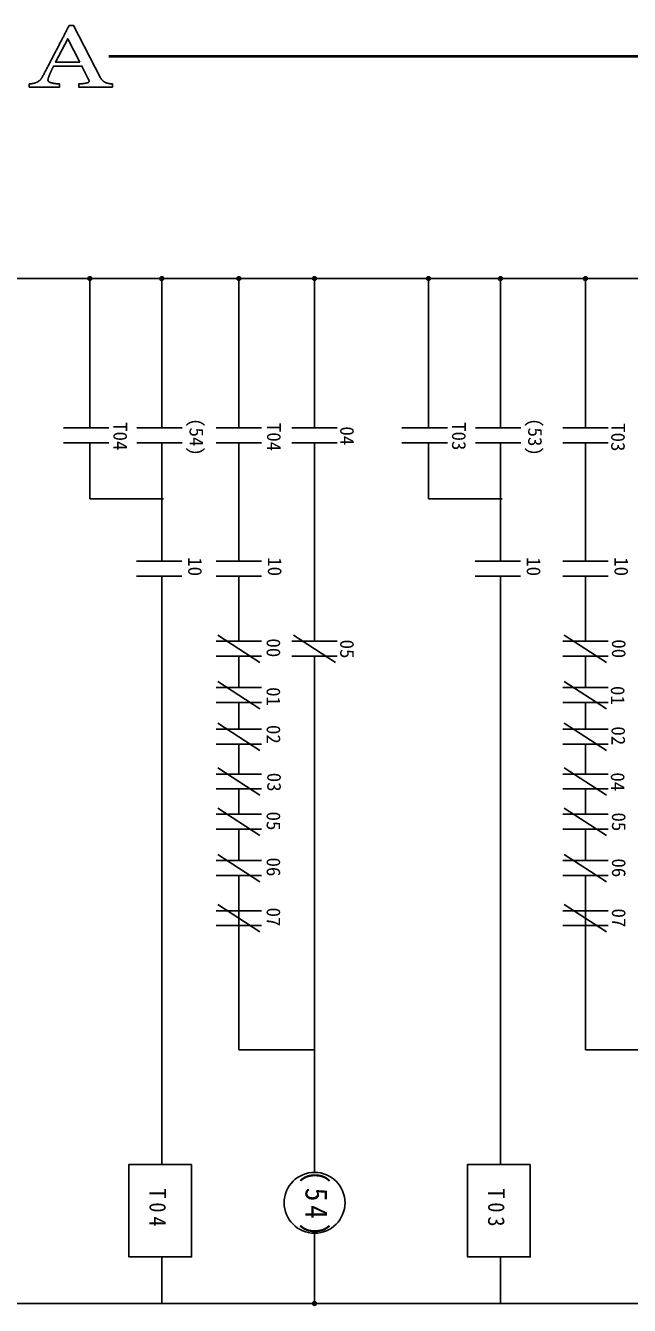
# Model space of a CAD drawing. Units: millimetres on the paper. Extents: x -288 to 1485, y -698 to 177.
# Drawn here: x 1221.4 to 1301.1, y -483.8 to -314.6 of the extents above; entities that cross this region are included whole.
import ezdxf
from ezdxf.enums import TextEntityAlignment as Align

# ---------------------------------------------------------------- set-up
doc = ezdxf.new("R2010")
doc.units = ezdxf.units.MM
doc.header["$PDMODE"] = 32
doc.header["$PDSIZE"] = 0.5
for name, color, linetype, lineweight in [('0-1_外形1', 3, 'Continuous', 25), ('0-7_極太線外形', 3, 'Continuous', 25), ('0-A_寸法文字', 1, 'Continuous', 9), ('0-F', 3, 'Continuous', 25)]:
    doc.layers.add(name, color=color, linetype=linetype, lineweight=lineweight)
doc.styles.add('ＭＳ ゴシック', font='')
doc.styles.get('ＭＳ ゴシック').set_extended_font_data('MS Gothic')

msp = doc.modelspace()

# ---------------------------------------------------------------- linework, layer by layer
at = {"layer": '0-1_外形1', "color": 5, "lineweight": 40}
msp.add_line((1481.742, -318.727), (1232.372, -318.727), dxfattribs=at)
at = {"layer": '0-1_外形1'}
for p, q in [((1457.636, -348.073), (977.017, -348.073)), ((1229.847, -348.073), (1229.847, -367.798)), ((1239.349, -348.073), (1239.349, -367.798)), ((1259.54, -348.073), (1259.54, -367.798)), ((1274.587, -348.073), (1274.587, -367.798)), ((1284.088, -348.073), (1284.088, -367.798)), ((1229.847, -369.771), (1229.847, -377.164)), ((1239.349, -369.771), (1239.349, -385.418)), ((1259.54, -369.771), (1259.54, -395.99)), ((1274.587, -369.771), (1274.587, -377.164)), ((1284.088, -369.771), (1284.088, -385.418)), ((1229.847, -377.164), (1239.581, -377.164)), ((1274.587, -377.164), (1284.321, -377.164)), ((1239.349, -387.391), (1239.349, -465.146)), ((1284.088, -387.391), (1284.088, -465.146)), ((1259.54, -397.963), (1259.54, -466.199)), ((1259.54, -450.004), (1249.54, -450.004)), ((1305.322, -450.004), (1295.322, -450.004)), ((1259.54, -474.242), (1259.54, -483.53)), ((1239.349, -477.379), (1239.349, -483.53)), ((1284.088, -477.379), (1284.088, -483.53)), ((1458.968, -483.53), (986.756, -483.53))]:
    msp.add_line(p, q, dxfattribs=at)
for points in [[(1224.286, -320.079), (1224.341, -319.975), (1224.396, -319.87), (1224.451, -319.764), (1224.507, -319.658), (1224.563, -319.551), (1224.619, -319.444), (1224.675, -319.335), (1224.732, -319.226), (1224.789, -319.116), (1224.847, -319.006), (1224.905, -318.895), (1224.963, -318.783), (1225.022, -318.67), (1225.08, -318.556), (1225.14, -318.442), (1225.199, -318.327), (1225.259, -318.212), (1225.319, -318.095), (1225.38, -317.978), (1225.44, -317.862), (1225.5, -317.746), (1225.56, -317.63), (1225.619, -317.516), (1225.678, -317.402), (1225.736, -317.289), (1225.794, -317.177), (1225.852, -317.066), (1225.909, -316.955), (1225.965, -316.846), (1226.022, -316.737), (1226.078, -316.629), (1226.133, -316.521), (1226.188, -316.415), (1226.243, -316.309), (1226.297, -316.204), (1226.351, -316.1), (1226.404, -315.997), (1226.457, -315.894), (1226.51, -315.793)], [(1226.51, -315.793), (1226.562, -315.692), (1226.614, -315.592), (1226.665, -315.492), (1226.716, -315.394), (1226.767, -315.296), (1226.817, -315.199), (1226.866, -315.103), (1226.916, -315.008), (1226.964, -314.914), (1227.013, -314.82), (1227.061, -314.727), (1227.109, -314.635), (1227.711, -314.635), (1231.269, -321.538), (1231.276, -321.552), (1231.283, -321.565), (1231.29, -321.579), (1231.297, -321.592), (1231.305, -321.605), (1231.312, -321.618), (1231.319, -321.63), (1231.327, -321.643), (1231.334, -321.655), (1231.342, -321.667), (1231.349, -321.679), (1231.357, -321.691), (1231.365, -321.703), (1231.373, -321.714), (1231.38, -321.726), (1231.388, -321.737), (1231.396, -321.748), (1231.405, -321.759), (1231.413, -321.769), (1231.421, -321.78), (1231.429, -321.79), (1231.438, -321.8), (1231.446, -321.81), (1231.455, -321.82), (1231.463, -321.83)], [(1223.344, -321.756), (1223.354, -321.744), (1223.365, -321.732), (1223.375, -321.719), (1223.385, -321.707), (1223.395, -321.694), (1223.405, -321.68), (1223.415, -321.667), (1223.426, -321.653), (1223.436, -321.639), (1223.446, -321.625), (1223.456, -321.611), (1223.466, -321.596), (1223.476, -321.581), (1223.486, -321.566), (1223.496, -321.55), (1223.506, -321.535), (1223.517, -321.519), (1223.527, -321.503), (1223.537, -321.486), (1223.547, -321.469), (1223.557, -321.452), (1223.567, -321.435), (1223.577, -321.418), (1223.587, -321.4), (1223.597, -321.382), (1223.606, -321.364), (1223.657, -321.269), (1223.707, -321.174), (1223.758, -321.078), (1223.81, -320.981), (1223.861, -320.884), (1223.913, -320.786), (1223.966, -320.687), (1224.018, -320.587), (1224.071, -320.487), (1224.125, -320.386), (1224.178, -320.284), (1224.232, -320.182), (1224.286, -320.079)], [(1224.498, -321.196), (1224.492, -321.211), (1224.486, -321.226), (1224.48, -321.241), (1224.474, -321.256), (1224.468, -321.27), (1224.463, -321.285), (1224.457, -321.299), (1224.452, -321.313), (1224.447, -321.327), (1224.442, -321.34), (1224.437, -321.354), (1224.432, -321.367), (1224.427, -321.38), (1224.423, -321.393), (1224.418, -321.406), (1224.414, -321.419), (1224.41, -321.431), (1224.405, -321.443), (1224.401, -321.455), (1224.398, -321.467), (1224.394, -321.479), (1224.39, -321.491), (1224.386, -321.502), (1224.383, -321.513), (1224.38, -321.524), (1224.376, -321.535), (1224.373, -321.546), (1224.37, -321.556), (1224.367, -321.567), (1224.364, -321.577), (1224.361, -321.587), (1224.359, -321.597), (1224.356, -321.606), (1224.354, -321.616), (1224.352, -321.625), (1224.35, -321.634), (1224.348, -321.643), (1224.346, -321.652), (1224.344, -321.661)], [(1224.801, -320.517), (1224.791, -320.536), (1224.782, -320.556), (1224.773, -320.575), (1224.764, -320.594), (1224.755, -320.613), (1224.747, -320.632), (1224.738, -320.651), (1224.73, -320.669), (1224.722, -320.687), (1224.713, -320.706), (1224.705, -320.724), (1224.697, -320.742), (1224.689, -320.76), (1224.681, -320.778), (1224.673, -320.795), (1224.665, -320.813), (1224.657, -320.831), (1224.65, -320.848), (1224.642, -320.866), (1224.634, -320.883), (1224.627, -320.9), (1224.619, -320.918), (1224.612, -320.935), (1224.604, -320.952), (1224.597, -320.969), (1224.589, -320.985), (1224.582, -321.002), (1224.575, -321.019), (1224.567, -321.035), (1224.56, -321.052), (1224.553, -321.068), (1224.546, -321.084), (1224.539, -321.101), (1224.532, -321.117), (1224.525, -321.133), (1224.518, -321.149), (1224.512, -321.164), (1224.505, -321.18), (1224.498, -321.196)], [(1229.719, -321.824), (1229.717, -321.82), (1229.715, -321.816), (1229.714, -321.812), (1229.712, -321.809), (1229.711, -321.805), (1229.709, -321.801), (1229.707, -321.798), (1229.705, -321.794), (1229.704, -321.79), (1229.702, -321.787), (1229.7, -321.783), (1229.698, -321.779), (1229.696, -321.776), (1228.808, -319.981), (1225.071, -319.981), (1225.058, -320.006), (1225.045, -320.03), (1225.033, -320.054), (1225.02, -320.078), (1225.008, -320.102), (1224.996, -320.126), (1224.984, -320.149), (1224.972, -320.173), (1224.96, -320.196), (1224.948, -320.219), (1224.937, -320.241), (1224.925, -320.264), (1224.914, -320.286), (1224.903, -320.308), (1224.892, -320.33), (1224.882, -320.351), (1224.871, -320.373), (1224.86, -320.394), (1224.85, -320.415), (1224.84, -320.436), (1224.83, -320.456), (1224.82, -320.477), (1224.81, -320.497), (1224.801, -320.517)], [(1225.433, -322.32), (1225.467, -322.323), (1225.502, -322.327), (1225.537, -322.33), (1225.572, -322.333), (1225.607, -322.336), (1225.643, -322.338), (1225.679, -322.341), (1225.715, -322.343), (1225.751, -322.345), (1225.788, -322.346), (1225.825, -322.348), (1225.862, -322.349), (1225.862, -322.751), (1221.845, -322.751), (1221.845, -322.349), (1221.858, -322.349), (1221.87, -322.348), (1221.883, -322.347), (1221.896, -322.346), (1221.909, -322.345), (1221.923, -322.344), (1221.936, -322.343), (1221.95, -322.342), (1221.964, -322.34), (1221.978, -322.339), (1221.992, -322.337), (1222.007, -322.336), (1222.021, -322.334), (1222.036, -322.332), (1222.051, -322.33), (1222.066, -322.328), (1222.081, -322.326), (1222.097, -322.324), (1222.113, -322.322), (1222.128, -322.319), (1222.144, -322.317), (1222.161, -322.315), (1222.177, -322.312), (1222.194, -322.309)], [(1222.194, -322.309), (1222.211, -322.307), (1222.228, -322.304), (1222.245, -322.301), (1222.262, -322.298), (1222.28, -322.295), (1222.297, -322.292), (1222.315, -322.289), (1222.333, -322.285), (1222.352, -322.282), (1222.37, -322.279), (1222.388, -322.275), (1222.405, -322.272), (1222.423, -322.268), (1222.44, -322.264), (1222.457, -322.26), (1222.474, -322.256), (1222.491, -322.253), (1222.507, -322.249), (1222.523, -322.244), (1222.539, -322.24), (1222.555, -322.236), (1222.57, -322.232), (1222.586, -322.227), (1222.601, -322.223), (1222.616, -322.218), (1222.63, -322.214), (1222.645, -322.209), (1222.659, -322.204), (1222.673, -322.199), (1222.687, -322.195), (1222.701, -322.19), (1222.715, -322.185), (1222.728, -322.18), (1222.741, -322.174), (1222.754, -322.169), (1222.767, -322.164), (1222.779, -322.159), (1222.791, -322.153), (1222.804, -322.148)], [(1222.804, -322.148), (1222.816, -322.142), (1222.834, -322.133), (1222.852, -322.123), (1222.871, -322.113), (1222.888, -322.104), (1222.906, -322.094), (1222.923, -322.085), (1222.94, -322.075), (1222.957, -322.065), (1222.974, -322.055), (1222.99, -322.046), (1223.006, -322.036), (1223.022, -322.026), (1223.037, -322.016), (1223.053, -322.006), (1223.068, -321.996), (1223.082, -321.986), (1223.097, -321.976), (1223.111, -321.966), (1223.125, -321.956), (1223.139, -321.946), (1223.152, -321.936), (1223.165, -321.926), (1223.178, -321.916), (1223.191, -321.905), (1223.203, -321.895), (1223.216, -321.885), (1223.227, -321.875), (1223.239, -321.864), (1223.25, -321.854), (1223.262, -321.843), (1223.272, -321.833), (1223.283, -321.822), (1223.293, -321.812), (1223.303, -321.801), (1223.314, -321.79), (1223.324, -321.779), (1223.334, -321.768), (1223.344, -321.756)], [(1224.344, -321.661), (1224.343, -321.67), (1224.341, -321.679), (1224.339, -321.687), (1224.338, -321.696), (1224.336, -321.704), (1224.335, -321.712), (1224.333, -321.72), (1224.332, -321.728), (1224.331, -321.736), (1224.33, -321.744), (1224.329, -321.751), (1224.328, -321.759), (1224.327, -321.766), (1224.326, -321.774), (1224.325, -321.781), (1224.324, -321.788), (1224.324, -321.795), (1224.323, -321.802), (1224.323, -321.809), (1224.322, -321.815), (1224.322, -321.822), (1224.322, -321.828), (1224.321, -321.835), (1224.321, -321.841), (1224.321, -321.847), (1224.321, -321.853), (1224.321, -321.867), (1224.323, -321.881), (1224.325, -321.895), (1224.328, -321.909), (1224.332, -321.922), (1224.338, -321.935), (1224.343, -321.948), (1224.35, -321.961), (1224.358, -321.973), (1224.367, -321.985), (1224.377, -321.998), (1224.387, -322.009), (1224.399, -322.021)], [(1224.399, -322.021), (1224.411, -322.033), (1224.424, -322.044), (1224.439, -322.055), (1224.454, -322.066), (1224.47, -322.076), (1224.487, -322.087), (1224.505, -322.097), (1224.524, -322.107), (1224.544, -322.117), (1224.565, -322.127), (1224.586, -322.136), (1224.609, -322.145), (1224.633, -322.154), (1224.657, -322.163), (1224.683, -322.172), (1224.709, -322.18), (1224.737, -322.188), (1224.765, -322.196), (1224.794, -322.204), (1224.824, -322.212), (1224.854, -322.219), (1224.884, -322.226), (1224.914, -322.234), (1224.945, -322.241), (1224.976, -322.247), (1225.007, -322.254), (1225.038, -322.26), (1225.07, -322.266), (1225.101, -322.272), (1225.133, -322.278), (1225.166, -322.283), (1225.198, -322.288), (1225.231, -322.294), (1225.264, -322.298), (1225.297, -322.303), (1225.331, -322.308), (1225.364, -322.312), (1225.398, -322.316), (1225.433, -322.32)], [(1232.84, -322.751), (1228.396, -322.751), (1228.396, -322.349), (1228.433, -322.348), (1228.469, -322.346), (1228.505, -322.344), (1228.54, -322.342), (1228.575, -322.34), (1228.609, -322.337), (1228.643, -322.335), (1228.677, -322.332), (1228.71, -322.33), (1228.743, -322.327), (1228.776, -322.324), (1228.808, -322.321), (1228.84, -322.318), (1228.871, -322.315), (1228.902, -322.311), (1228.933, -322.308), (1228.963, -322.304), (1228.993, -322.301), (1229.022, -322.297), (1229.051, -322.293), (1229.08, -322.289), (1229.108, -322.285), (1229.136, -322.281), (1229.164, -322.276), (1229.191, -322.272), (1229.217, -322.267), (1229.244, -322.262), (1229.27, -322.257), (1229.295, -322.252), (1229.321, -322.247), (1229.345, -322.242), (1229.37, -322.237), (1229.394, -322.232), (1229.417, -322.226), (1229.439, -322.221), (1229.461, -322.215), (1229.482, -322.21)], [(1229.482, -322.21), (1229.502, -322.204), (1229.521, -322.199), (1229.54, -322.193), (1229.557, -322.187), (1229.574, -322.181), (1229.591, -322.175), (1229.606, -322.169), (1229.621, -322.162), (1229.635, -322.156), (1229.648, -322.15), (1229.661, -322.143), (1229.673, -322.137), (1229.684, -322.13), (1229.694, -322.123), (1229.703, -322.117), (1229.712, -322.11), (1229.72, -322.103), (1229.727, -322.096), (1229.734, -322.089), (1229.739, -322.082), (1229.744, -322.074), (1229.748, -322.067), (1229.752, -322.06), (1229.755, -322.052), (1229.756, -322.045), (1229.758, -322.037), (1229.758, -322.03), (1229.758, -322.026), (1229.758, -322.023), (1229.758, -322.02), (1229.758, -322.016), (1229.758, -322.013), (1229.757, -322.009), (1229.757, -322.006), (1229.757, -322.002), (1229.757, -321.999), (1229.756, -321.995), (1229.756, -321.991), (1229.756, -321.988)], [(1229.756, -321.988), (1229.755, -321.984), (1229.755, -321.98), (1229.754, -321.976), (1229.754, -321.973), (1229.753, -321.969), (1229.753, -321.965), (1229.752, -321.961), (1229.752, -321.957), (1229.751, -321.953), (1229.751, -321.948), (1229.75, -321.944), (1229.749, -321.94), (1229.749, -321.936), (1229.748, -321.931), (1229.747, -321.927), (1229.746, -321.922), (1229.746, -321.918), (1229.745, -321.913), (1229.744, -321.909), (1229.743, -321.904), (1229.742, -321.899), (1229.741, -321.895), (1229.74, -321.89), (1229.739, -321.886), (1229.737, -321.882), (1229.736, -321.877), (1229.735, -321.873), (1229.734, -321.869), (1229.733, -321.864), (1229.731, -321.86), (1229.73, -321.856), (1229.729, -321.852), (1229.727, -321.848), (1229.726, -321.844), (1229.724, -321.84), (1229.723, -321.836), (1229.722, -321.832), (1229.72, -321.828), (1229.719, -321.824)], [(1231.463, -321.83), (1231.472, -321.839), (1231.481, -321.849), (1231.489, -321.858), (1231.498, -321.867), (1231.507, -321.876), (1231.516, -321.884), (1231.525, -321.893), (1231.534, -321.901), (1231.543, -321.91), (1231.553, -321.918), (1231.562, -321.927), (1231.572, -321.935), (1231.582, -321.944), (1231.592, -321.952), (1231.603, -321.96), (1231.614, -321.969), (1231.625, -321.977), (1231.636, -321.985), (1231.647, -321.994), (1231.659, -322.002), (1231.671, -322.01), (1231.683, -322.019), (1231.695, -322.027), (1231.707, -322.035), (1231.72, -322.044), (1231.733, -322.052), (1231.746, -322.06), (1231.76, -322.069), (1231.773, -322.077), (1231.787, -322.085), (1231.801, -322.094), (1231.816, -322.102), (1231.83, -322.11), (1231.845, -322.118), (1231.86, -322.127), (1231.875, -322.135), (1231.891, -322.143), (1231.906, -322.151), (1231.922, -322.16)], [(1231.922, -322.16), (1231.933, -322.164), (1231.945, -322.169), (1231.956, -322.174), (1231.968, -322.178), (1231.98, -322.183), (1231.992, -322.188), (1232.004, -322.192), (1232.016, -322.197), (1232.029, -322.201), (1232.042, -322.205), (1232.055, -322.21), (1232.068, -322.214), (1232.082, -322.218), (1232.095, -322.222), (1232.109, -322.227), (1232.123, -322.231), (1232.137, -322.235), (1232.152, -322.239), (1232.166, -322.243), (1232.181, -322.247), (1232.196, -322.251), (1232.212, -322.255), (1232.227, -322.259), (1232.243, -322.263), (1232.258, -322.266), (1232.274, -322.27), (1232.291, -322.274), (1232.307, -322.278), (1232.324, -322.281), (1232.341, -322.285), (1232.358, -322.288), (1232.375, -322.292), (1232.392, -322.295), (1232.409, -322.298), (1232.426, -322.302), (1232.443, -322.305), (1232.46, -322.307), (1232.476, -322.31), (1232.492, -322.313)], [(1232.492, -322.313), (1232.508, -322.316), (1232.524, -322.318), (1232.54, -322.321), (1232.555, -322.323), (1232.571, -322.325), (1232.586, -322.327), (1232.601, -322.329), (1232.616, -322.331), (1232.63, -322.333), (1232.645, -322.335), (1232.659, -322.337), (1232.673, -322.338), (1232.687, -322.34), (1232.701, -322.341), (1232.714, -322.342), (1232.728, -322.343), (1232.741, -322.344), (1232.754, -322.345), (1232.767, -322.346), (1232.779, -322.347), (1232.792, -322.348), (1232.804, -322.348), (1232.816, -322.349), (1232.828, -322.349), (1232.84, -322.349), (1232.84, -322.751)]]:
    msp.add_lwpolyline(points, dxfattribs=at)
for points in [[(1228.538, -319.48), (1226.923, -316.377), (1225.335, -319.48)], [(1243.295, -465.146), (1243.295, -477.379), (1235.008, -477.379), (1235.008, -465.146)], [(1288.034, -465.146), (1288.034, -477.379), (1279.747, -477.379), (1279.747, -465.146)]]:
    msp.add_lwpolyline(points, close=True, dxfattribs=at)
msp.add_circle((1259.54, -470.22), 4.022, dxfattribs=at)
for p in [(1229.847, -348.073), (1239.349, -348.073), (1249.54, -348.073), (1274.587, -348.073), (1284.088, -348.073), (1295.322, -348.073)]:
    msp.add_point(p, dxfattribs=at)
at = {"layer": '0-7_極太線外形'}
for p, q in [((1232.353, -367.798), (1226.353, -367.798)), ((1242.063, -367.798), (1236.063, -367.798)), ((1252.54, -367.798), (1246.54, -367.798)), ((1262.54, -367.798), (1256.54, -367.798)), ((1277.092, -367.798), (1271.092, -367.798)), ((1286.802, -367.798), (1280.802, -367.798)), ((1298.322, -367.798), (1292.322, -367.798)), ((1232.353, -369.771), (1226.353, -369.771)), ((1242.063, -369.771), (1236.063, -369.771)), ((1252.54, -369.771), (1246.54, -369.771)), ((1262.54, -369.771), (1256.54, -369.771)), ((1277.092, -369.771), (1271.092, -369.771)), ((1286.802, -369.771), (1280.802, -369.771)), ((1298.322, -369.771), (1292.322, -369.771)), ((1242.007, -385.418), (1236.007, -385.418)), ((1252.54, -385.418), (1246.54, -385.418)), ((1286.746, -385.418), (1280.746, -385.418)), ((1298.322, -385.418), (1292.322, -385.418)), ((1242.007, -387.391), (1236.007, -387.391)), ((1252.54, -387.391), (1246.54, -387.391)), ((1286.746, -387.391), (1280.746, -387.391)), ((1298.322, -387.391), (1292.322, -387.391)), ((1246.749, -395.19), (1252.328, -398.805)), ((1256.749, -395.19), (1262.328, -398.805)), ((1292.531, -395.19), (1298.11, -398.805)), ((1252.54, -395.99), (1246.54, -395.99)), ((1262.54, -395.99), (1256.54, -395.99)), ((1298.322, -395.99), (1292.322, -395.99)), ((1252.54, -397.963), (1246.54, -397.963)), ((1262.54, -397.963), (1256.54, -397.963)), ((1298.322, -397.963), (1292.322, -397.963)), ((1252.54, -402.106), (1246.54, -402.106)), ((1246.749, -401.306), (1252.328, -404.921)), ((1298.322, -402.106), (1292.322, -402.106)), ((1292.531, -401.306), (1298.11, -404.921)), ((1252.54, -404.079), (1246.54, -404.079)), ((1298.322, -404.079), (1292.322, -404.079)), ((1252.54, -407.631), (1246.54, -407.631)), ((1246.749, -406.831), (1252.328, -410.446)), ((1298.322, -407.631), (1292.322, -407.631)), ((1292.531, -406.831), (1298.11, -410.446)), ((1252.54, -409.604), (1246.54, -409.604)), ((1298.322, -409.604), (1292.322, -409.604)), ((1252.54, -413.55), (1246.54, -413.55)), ((1246.749, -412.75), (1252.328, -416.365)), ((1298.322, -413.55), (1292.322, -413.55)), ((1292.531, -412.75), (1298.11, -416.365)), ((1252.54, -415.523), (1246.54, -415.523)), ((1298.322, -415.523), (1292.322, -415.523)), ((1252.54, -418.877), (1246.54, -418.877)), ((1246.749, -418.078), (1252.328, -421.693)), ((1298.322, -418.877), (1292.322, -418.877)), ((1292.531, -418.078), (1298.11, -421.693)), ((1252.54, -420.851), (1246.54, -420.851)), ((1298.322, -420.851), (1292.322, -420.851)), ((1246.749, -424.194), (1252.328, -427.809)), ((1292.531, -424.194), (1298.11, -427.809)), ((1252.54, -424.994), (1246.54, -424.994)), ((1298.322, -424.994), (1292.322, -424.994)), ((1252.54, -426.967), (1246.54, -426.967)), ((1298.322, -426.967), (1292.322, -426.967)), ((1246.749, -430.81), (1252.328, -434.425)), ((1292.531, -430.81), (1298.11, -434.425)), ((1252.54, -431.61), (1246.54, -431.61)), ((1298.322, -431.61), (1292.322, -431.61)), ((1252.54, -433.583), (1246.54, -433.583)), ((1298.322, -433.583), (1292.322, -433.583))]:
    msp.add_line(p, q, dxfattribs=at)
at = {"layer": '0-F'}
for p, q in [((1249.54, -348.073), (1249.54, -367.798)), ((1295.322, -348.073), (1295.322, -367.798)), ((1249.54, -369.771), (1249.54, -385.418)), ((1295.322, -369.771), (1295.322, -385.418)), ((1249.54, -387.391), (1249.54, -395.99)), ((1295.322, -387.391), (1295.322, -395.99)), ((1249.54, -397.963), (1249.54, -402.106)), ((1295.322, -397.963), (1295.322, -402.106)), ((1249.54, -404.079), (1249.54, -407.631)), ((1295.322, -404.079), (1295.322, -407.631)), ((1249.54, -409.604), (1249.54, -413.55)), ((1295.322, -409.604), (1295.322, -413.55)), ((1249.54, -415.523), (1249.54, -418.877)), ((1295.322, -415.523), (1295.322, -418.877)), ((1249.54, -420.851), (1249.54, -424.994)), ((1295.322, -420.851), (1295.322, -424.994)), ((1249.54, -426.967), (1249.54, -450.004)), ((1295.322, -426.967), (1295.322, -450.004))]:
    msp.add_line(p, q, dxfattribs=at)
for p in [(1259.54, -348.073), (1259.54, -483.53)]:
    msp.add_point(p, dxfattribs=at)

# ---------------------------------------------------------------- texts
at = {"layer": '0-A_寸法文字', "color": 4, "style": 'ＭＳ ゴシック'}
for s, p in [('(54)', (1242.475, -366.51)), ('(53)', (1287.214, -366.51)), ('T04', (1232.414, -367.036)), ('T04', (1252.713, -367.14)), ('04', (1262.378, -367.606)), ('T03', (1277.154, -367.036)), ('T03', (1298.183, -367.174)), ('10', (1242.292, -384.893)), ('10', (1252.825, -384.893)), ('10', (1287.031, -384.893)), ('10', (1298.607, -384.893)), ('00', (1252.662, -395.624)), ('05', (1262.378, -395.785)), ('00', (1298.28, -395.742)), ('01', (1252.659, -402.067)), ('01', (1298.137, -401.913)), ('02', (1252.662, -407.068)), ('02', (1298.215, -407.252)), ('03', (1252.747, -413.38)), ('04', (1298.137, -413.332)), ('05', (1252.662, -418.512)), ('05', (1298.28, -418.63)), ('06', (1252.662, -424.585)), ('06', (1298.28, -424.703)), ('07', (1252.662, -431.201)), ('07', (1298.28, -431.319))]:
    msp.add_text(s, height=1.833, rotation=270, dxfattribs=at).set_placement(p, align=Align.BOTTOM_LEFT)
at = {"layer": '0-A_寸法文字', "attachment_point": 7, "rotation": 270, "style": 'ＭＳ ゴシック'}
for s, insert, char_height in [('\\T1.28;\\W0.9;(54)', (1257.56, -465.933), 2.933), ('\\T1.38;\\W0.9;T04', (1237.69, -468.299), 2.199), ('\\T1.38;\\W0.9;T03', (1282.43, -468.299), 2.199)]:
    msp.add_mtext(s, dxfattribs=dict(at, insert=insert, char_height=char_height))

doc.saveas('drawing.dxf')
